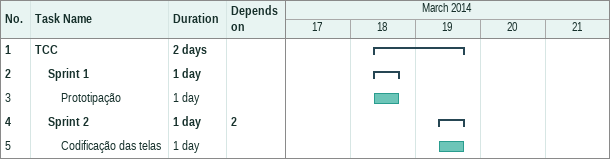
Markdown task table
| ID | Level | Task | Duration | Start | Finish | Predecessors |
|---|---|---|---|---|---|---|
| 1 | 1 | **TCC** | 2d | 2014-03-18 | 2014-03-19 |  |
| 2 | 2 | **Sprint 1** | 1d | 2014-03-18 | 2014-03-18 |  |
| 3 | 3 | Prototipação | 1d | 2014-03-18 | 2014-03-18 |  |
| 4 | 2 | **Sprint 2** | 1d | 2014-03-19 | 2014-03-19 | 2 |
| 5 | 3 | Codificação das telas | 1d | 2014-03-19 | 2014-03-19 |  |
